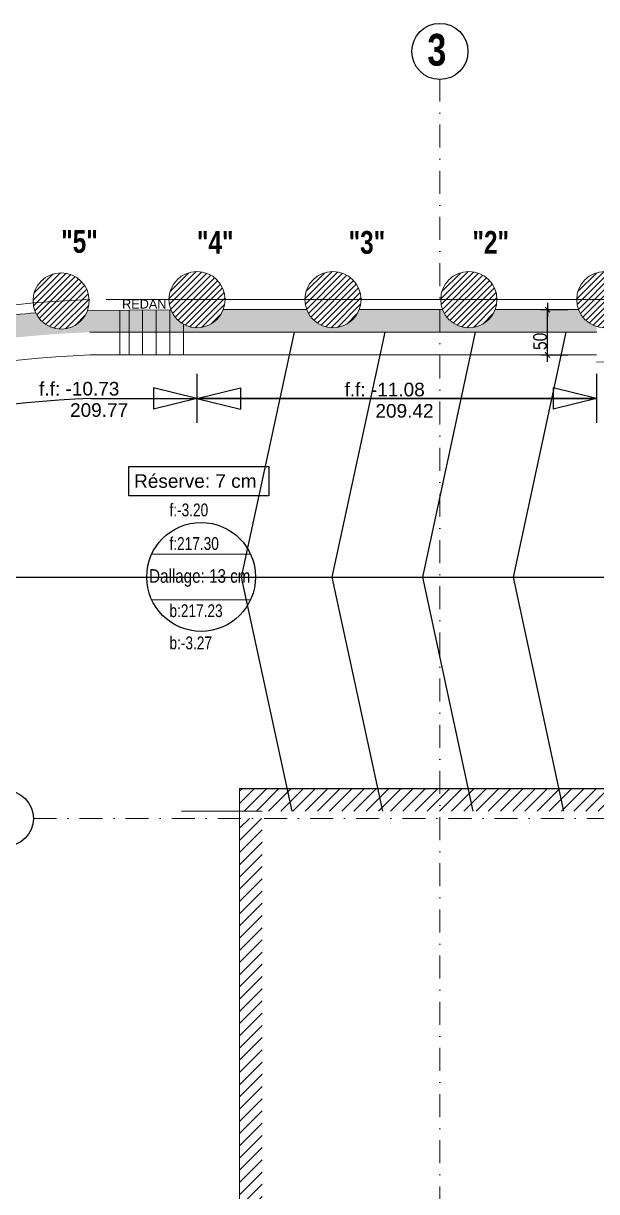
# Model space of a CAD drawing. Header units: centimetres. Extents: x -14085 to 643619, y -47998 to 35592.
# Drawn here: x 49894 to 50526, y 4490 to 5778 of the extents above; entities that cross this region are included whole.
import ezdxf
from ezdxf.enums import TextEntityAlignment as Align

# ---------------------------------------------------------------- set-up
doc = ezdxf.new("R2010")
doc.units = ezdxf.units.CM
doc.header["$PDMODE"] = 1
doc.header["$PDSIZE"] = -2
doc.linetypes.add('TIRETPTX2', pattern=[50.8, 25.4, -12.7, 0, -12.7])
for name, color, linetype in [('01_cote_gen', 4, 'Continuous'), ('01_linteaux', 2, 'Continuous'), ('01_poch_murs', 253, 'Continuous'), ('01_texte', 230, 'Continuous'), ('AA_COTES', 2, 'Continuous')]:
    doc.layers.add(name, color=color, linetype=linetype)
for name, color, linetype, lineweight in [('01_murs_coup', 5, 'Continuous', 60), ('01_PIEUX', 5, 'Continuous', 60), ('01_sem', 42, 'Continuous', 15), ('01_tram_axes', 2, 'TIRETPTX2', 9)]:
    doc.layers.add(name, color=color, linetype=linetype, lineweight=lineweight)
doc.styles.add('Eurostile', font='')
doc.styles.add('impact', font='impact.ttf')
doc.styles.add('MATTE_TXT', font='arial.ttf')
doc.styles.add('STYLE2', font='ARIALN.TTF')
doc.styles.get('Eurostile').set_extended_font_data('Eurostile')
doc.dimstyles.new('JB50', dxfattribs={"dimscale": 0.1, "dimtxt": 150, "dimasz": 15, "dimexe": 0.1, "dimexo": 0.1, "dimgap": 0.09, "dimtad": 1, "dimdec": 1, "dimdsep": 46, "dimtxsty": 'STYLE2', "dimblk1": 'BOND_G', "dimblk2": 'BOND_D', "dimsah": 1, "dimcen": 1.5, "dimdle": 0.01, "dimse1": 1, "dimse2": 1, "dimclrd": 4, "dimclre": 2, "dimclrt": 6, "dimazin": 2, "dimtfac": 2.333333, "dimtdec": 1, "dimtix": 1, "dimtmove": 2, "dimatfit": 3, "dimldrblk": 'BOND_G', "dimfxl": 1, "dimtolj": 1, "dimtzin": 0, "dimarcsym": 0})

# ---------------------------------------------------------------- blocks, each defined once
blk = doc.blocks.new('BOND_G')
at = {"layer": 'AA_COTES', "color": 0}
for p, q in [((0, -5), (0, 15)), ((5, 0), (-5, 0)), ((1.77, 1.77), (-1.77, -1.77))]:
    blk.add_line(p, q, dxfattribs=at)
blk = doc.blocks.new('BOND_D')
at = {"layer": 'AA_COTES', "color": 0}
for p, q in [((5, 0), (-5, 0)), ((-1.77, -1.77), (1.77, 1.77)), ((0, 5), (0, -15))]:
    blk.add_line(p, q, dxfattribs=at)
blk = doc.blocks.new('*D1539')
at = {"layer": '01_cote_gen', "color": 4, "lineweight": -2, "ltscale": 3, "transparency": 16777216}
blk.add_line((50472.2, 5413.9), (50472.2, 5460.9), dxfattribs=at)
at = {"layer": 'Defpoints', "color": 0, "lineweight": 0, "ltscale": 3, "transparency": 16777216}
for p in [(50472.2, 5462.4), (50482.1, 5462.4), (50482.1, 5412.4)]:
    blk.add_point(p, dxfattribs=at)
at = {"layer": '01_cote_gen', "color": 4, "lineweight": -2, "ltscale": 3, "transparency": 16777216, "xscale": 1.5, "yscale": 1.5, "zscale": 1.5}
for name, p, rotation in [('BOND_D', (50472.2, 5462.4), 90), ('BOND_G', (50472.2, 5412.4), 270)]:
    blk.add_blockref(name, p, dxfattribs=dict(at, rotation=rotation))
at = {"layer": '01_cote_gen', "color": 6, "ltscale": 3, "transparency": 16777216, "insert": (50463.9, 5427.4), "char_height": 15, "attachment_point": 5, "rotation": 90, "style": 'STYLE2'}
blk.add_mtext('\\A1;50', dxfattribs=at)

msp = doc.modelspace()

# ---------------------------------------------------------------- hatches: boundary and pattern name
at = {"layer": '01_poch_murs'}
h = msp.add_hatch(dxfattribs=at)
h.set_pattern_fill('ANSI31', color=256, scale=1.5)
h.set_pattern_definition([(45, (31726.707, 14175.2143), (-3.367596, 3.367596), [])])
h.paths.add_polyline_path([(49935.4, 5502.95, 0.4142136), (49904.4, 5471.95), (49935.4, 5471.95)])
h.paths.add_polyline_path([(49935.4, 5471.95), (49904.4, 5471.95, 0.4142136), (49935.4, 5440.95)])
h.paths.add_polyline_path([(49935.4, 5502.95), (49935.4, 5471.95), (49966.4, 5471.95, 0.4142136)])
h.paths.add_polyline_path([(49966.4, 5471.95), (49935.4, 5471.95), (49935.4, 5440.95, 0.4142136)])
h = msp.add_hatch(dxfattribs=at)
h.set_pattern_fill('ANSI31', color=256, scale=1.5)
h.set_pattern_definition([(45, (31876.6223, 14176.6434), (-3.367596, 3.367596), [])])
h.paths.add_polyline_path([(50085.31, 5504.38, 0.4142136), (50054.31, 5473.38), (50085.31, 5473.38)])
h.paths.add_polyline_path([(50085.31, 5473.38), (50054.31, 5473.38, 0.4142136), (50085.31, 5442.38)])
h.paths.add_polyline_path([(50085.31, 5504.38), (50085.31, 5473.38), (50116.31, 5473.38, 0.4142136)])
h.paths.add_polyline_path([(50116.31, 5473.38), (50085.31, 5473.38), (50085.31, 5442.38, 0.4142136)])
h = msp.add_hatch(dxfattribs=at)
h.set_pattern_fill('ANSI31', color=256, scale=1.5)
h.set_pattern_definition([(45, (32026.6223, 14176.6434), (-3.367596, 3.367596), [])])
h.paths.add_polyline_path([(50235.31, 5504.38, 0.4142136), (50204.31, 5473.38), (50235.31, 5473.38)])
h.paths.add_polyline_path([(50235.31, 5473.38), (50204.31, 5473.38, 0.4142136), (50235.31, 5442.38)])
h.paths.add_polyline_path([(50235.31, 5504.38), (50235.31, 5473.38), (50266.31, 5473.38, 0.4142136)])
h.paths.add_polyline_path([(50266.31, 5473.38), (50235.31, 5473.38), (50235.31, 5442.38, 0.4142136)])
h = msp.add_hatch(dxfattribs=at)
h.set_pattern_fill('ANSI31', color=256, scale=1.5)
h.set_pattern_definition([(45, (32176.6223, 14176.6434), (-3.367596, 3.367596), [])])
h.paths.add_polyline_path([(50385.31, 5504.38, 0.4142136), (50354.31, 5473.38), (50385.31, 5473.38)])
h.paths.add_polyline_path([(50385.31, 5473.38), (50354.31, 5473.38, 0.4142136), (50385.31, 5442.38)])
h.paths.add_polyline_path([(50385.31, 5504.38), (50385.31, 5473.38), (50416.31, 5473.38, 0.4142136)])
h.paths.add_polyline_path([(50416.31, 5473.38), (50385.31, 5473.38), (50385.31, 5442.38, 0.4142136)])
h = msp.add_hatch(dxfattribs=at)
h.set_pattern_fill('ANSI31', color=256, scale=1.5)
h.set_pattern_definition([(45, (32326.6223, 14176.6434), (-3.367596, 3.367596), [])])
h.paths.add_polyline_path([(50535.31, 5504.38, 0.4142136), (50504.31, 5473.38), (50535.31, 5473.38)])
h.paths.add_polyline_path([(50535.31, 5473.38), (50504.31, 5473.38, 0.4142136), (50535.31, 5442.38)])
h.paths.add_polyline_path([(50535.31, 5504.38), (50535.31, 5473.38), (50566.31, 5473.38, 0.4142136)])
h.paths.add_polyline_path([(50566.31, 5473.38), (50535.31, 5473.38), (50535.31, 5442.38, 0.4142136)])
at = {"layer": '01_poch_murs', "ltscale": 3}
h = msp.add_hatch(color=256, dxfattribs=at)
h.dxf.hatch_style = 1
h.paths.add_polyline_path([(50056.43, 5462.11), (49964.5, 5461.26, -0.6667086), (49907.32, 5458.82, 0.0189179), (49817.02, 5447.69, -0.2058076), (49803.27, 5427.43), (49803.27, 5420, -0.0349764), (49966.92, 5437.38), (50155.6, 5437.38), (50155.6, 5462.38), (50114.3, 5462.38, -0.686668)])
h = msp.add_hatch(color=256, dxfattribs=at)
h.dxf.hatch_style = 1
h.paths.add_polyline_path([(50356.33, 5462.38), (50264.3, 5462.38, -0.6900656), (50206.33, 5462.38), (50155.6, 5462.38), (50155.6, 5437.38), (50526.34, 5437.38), (50526.34, 5443.7, -0.232635), (50506.33, 5462.38), (50414.3, 5462.38, -0.6900656)])
at = {"layer": '01_poch_murs'}
h = msp.add_hatch(dxfattribs=at)
h.set_pattern_fill('ANSI31', color=256, scale=3)
h.set_pattern_definition([(45, (36349.218, 5790.52), (-6.735192, 6.735192), [])])
h.paths.add_polyline_path([(52418.87, 4934.39), (50132.35, 4934.39), (50132.35, 4909.39), (52418.87, 4909.39)])
h.paths.add_polyline_path([(52469.94, 4934.39), (52418.87, 4934.39), (52418.87, 4909.39), (52475.33, 4909.39)])
h.paths.add_polyline_path([(52569.94, 4934.39), (52469.94, 4934.39), (52475.33, 4909.39), (52575.33, 4909.39)])
h.paths.add_polyline_path([(52669.94, 4934.39), (52569.94, 4934.39), (52575.33, 4909.39), (52675.33, 4909.39)])
h.paths.add_polyline_path([(52769.94, 4934.39), (52669.94, 4934.39), (52675.33, 4909.39), (52775.33, 4909.39)])
h.paths.add_polyline_path([(52869.94, 4934.39), (52769.94, 4934.39), (52775.33, 4909.39), (52875.33, 4909.39)])
h.paths.add_polyline_path([(52964.87, 4934.39), (52869.94, 4934.39), (52875.33, 4909.39), (52964.87, 4909.39)])
h.paths.add_polyline_path([(52969.94, 4934.39), (52964.87, 4934.39), (52964.87, 4909.39), (52975.33, 4909.39)])
h.paths.add_polyline_path([(53069.94, 4934.39), (52969.94, 4934.39), (52975.33, 4909.39), (53075.33, 4909.39)])
h.paths.add_polyline_path([(53169.94, 4934.39), (53069.94, 4934.39), (53075.33, 4909.39), (53175.33, 4909.39)])
h.paths.add_polyline_path([(53269.94, 4934.39), (53169.94, 4934.39), (53175.33, 4909.39), (53275.33, 4909.39)])
h.paths.add_polyline_path([(53369.94, 4934.39), (53269.94, 4934.39), (53275.33, 4909.39), (53375.33, 4909.39)])
h.paths.add_polyline_path([(53469.94, 4934.39), (53369.94, 4934.39), (53375.33, 4909.39), (53475.33, 4909.39)])
h.paths.add_polyline_path([(53498.87, 4934.39), (53469.94, 4934.39), (53475.33, 4909.39), (53498.87, 4909.39)])
h.paths.add_polyline_path([(53569.94, 4934.39), (53498.87, 4934.39), (53498.87, 4909.39), (53575.33, 4909.39)])
h.paths.add_polyline_path([(53669.94, 4934.39), (53569.94, 4934.39), (53575.33, 4909.39), (53675.33, 4909.39)])
h.paths.add_polyline_path([(53769.94, 4934.39), (53669.94, 4934.39), (53675.33, 4909.39), (53775.21, 4909.39), (53775.21, 4909.97)])
h.paths.add_polyline_path([(53775.21, 4934.39), (53769.94, 4934.39), (53775.21, 4909.97)], flags=17)
h.paths.add_polyline_path([(53794.65, 4934.39), (53778.87, 4934.39), (53778.87, 4914.09)])
h.paths.add_polyline_path([(54377.08, 4934.39), (53794.65, 4934.39), (53778.87, 4914.09), (53778.87, 4909.39), (53788.87, 4909.39), (54383.18, 4909.39), (54394.17, 4909.39), (54394.17, 4912.01)])
h.paths.add_polyline_path([(54394.17, 4934.39), (54377.08, 4934.39), (54394.17, 4912.01)], flags=17)
h.paths.add_polyline_path([(54456.09, 4934.39), (54396.17, 4934.39), (54396.17, 4909.39), (54461.49, 4909.39)])
h.paths.add_polyline_path([(54541.87, 4934.39), (54456.09, 4934.39), (54461.49, 4909.39), (54541.87, 4909.39)])
h.paths.add_polyline_path([(54568.78, 4934.39), (54541.87, 4934.39), (54541.87, 4909.39), (54574.17, 4909.39)])
h.paths.add_polyline_path([(54668.78, 4934.39), (54568.78, 4934.39), (54574.17, 4909.39), (54674.17, 4909.39)])
h.paths.add_polyline_path([(54768.78, 4934.39), (54668.78, 4934.39), (54674.17, 4909.39), (54774.17, 4909.39)])
h.paths.add_polyline_path([(54868.78, 4934.39), (54768.78, 4934.39), (54774.17, 4909.39), (54874.17, 4909.39)])
h.paths.add_polyline_path([(54968.78, 4934.39), (54868.78, 4934.39), (54874.17, 4909.39), (54974.17, 4909.39)])
h.paths.add_polyline_path([(55068.78, 4934.39), (54968.78, 4934.39), (54974.17, 4909.39), (55074.17, 4909.39)])
h.paths.add_polyline_path([(55144.87, 4934.39), (55068.78, 4934.39), (55074.17, 4909.39), (55144.87, 4909.39)])
h.paths.add_polyline_path([(55168.78, 4934.39), (55162.87, 4934.39), (55162.87, 4909.39), (55174.17, 4909.39)])
h.paths.add_polyline_path([(55268.78, 4934.39), (55168.78, 4934.39), (55174.17, 4909.39), (55274.17, 4909.39)])
h.paths.add_polyline_path([(55162.87, 4934.39), (55144.87, 4934.39), (55144.87, 4909.39), (55152.87, 4909.39), (55152.87, 4901.39), (55154.87, 4901.39), (55154.87, 4909.39), (55162.87, 4909.39)])
h.paths.add_polyline_path([(55368.78, 4934.39), (55268.78, 4934.39), (55274.17, 4909.39), (55374.17, 4909.39)])
h.paths.add_polyline_path([(55468.78, 4934.39), (55368.78, 4934.39), (55374.17, 4909.39), (55474.17, 4909.39)])
h.paths.add_polyline_path([(55568.78, 4934.39), (55468.78, 4934.39), (55474.17, 4909.39), (55574.17, 4909.39)])
h.paths.add_polyline_path([(55668.78, 4934.39), (55568.78, 4934.39), (55574.17, 4909.39), (55674.17, 4909.39)])
h.paths.add_polyline_path([(55758.87, 4934.39), (55668.78, 4934.39), (55674.17, 4909.39), (55758.87, 4909.39)])
h.paths.add_polyline_path([(55768.78, 4934.39), (55758.87, 4934.39), (55758.87, 4909.39), (55774.17, 4909.39)])
h.paths.add_polyline_path([(55868.78, 4934.39), (55768.78, 4934.39), (55774.17, 4909.39), (55874.17, 4909.39)])
h.paths.add_polyline_path([(55968.78, 4934.39), (55868.78, 4934.39), (55874.17, 4909.39), (55974.17, 4909.39)])
h.paths.add_polyline_path([(55992.87, 4934.39), (55968.78, 4934.39), (55974.17, 4909.39), (55992.87, 4909.39)])
at = {"layer": '01_poch_murs', "lineweight": 0}
h = msp.add_hatch(dxfattribs=at)
h.set_pattern_fill('ANSI31', color=256, scale=3)
h.set_pattern_definition([(45, (21277.9, 0), (-6.735192, 6.735192), [])])
h.paths.add_polyline_path([(50157.35, 4901.39), (50132.35, 4901.39), (50132.35, 4305.43), (50318.35, 4305.43), (50318.35, 4291.39), (50343.35, 4291.39), (50343.36, 4330.43), (50157.35, 4330.43)])
h.paths.add_polyline_path([(50343.35, 4291.39), (50318.35, 4291.39), (50318.35, 4143.39), (50343.35, 4143.39)])
h.paths.add_polyline_path([(50343.35, 4143.39), (50318.35, 4143.39), (50318.35, 3934.41), (50233.35, 3934.41), (50233.35, 3533.39), (50258.35, 3533.39), (50258.35, 3909.41), (50343.35, 3909.41)])
h.paths.add_polyline_path([(50258.35, 3533.39), (50233.35, 3533.39), (50233.35, 3261.39), (50258.35, 3261.39)])
h.paths.add_polyline_path([(50258.35, 3261.39), (50233.35, 3261.39), (50233.35, 3121.39), (50258.35, 3121.39)])

# ---------------------------------------------------------------- linework, layer by layer
at = {"layer": '01_linteaux', "lineweight": 0}
msp.add_line((50132.35, 4305.43), (50132.35, 4934.39), dxfattribs=at)
at = {"layer": '01_linteaux'}
msp.add_line((50132.35, 4934.39), (55992.87, 4934.39), dxfattribs=at)
at = {"layer": '01_murs_coup', "linetype": 'Continuous', "lineweight": 5}
for p, q in [((49964.5, 5461.26), (50056.43, 5462.11)), ((50114.3, 5462.38), (50206.33, 5462.38)), ((50264.3, 5462.38), (50356.33, 5462.38)), ((50414.3, 5462.38), (50506.33, 5462.38)), ((49966.92, 5437.38), (50526.41, 5437.38)), ((50035.34, 5192.73), (50144.36, 5192.73)), ((50035.34, 5142.58), (50144.36, 5142.58))]:
    msp.add_line(p, q, dxfattribs=at)
msp.add_arc((50009.13, 4260.41), 1202.73, 94.85607, 99.19121, dxfattribs=at)
at = {"layer": '01_PIEUX', "linetype": 'Continuous', "lineweight": 5}
for centre in [(49935.4, 5471.95), (50085.31, 5473.38), (50235.31, 5473.38), (50385.31, 5473.38), (50535.31, 5473.38)]:
    msp.add_circle(centre, 31, dxfattribs=at)
at = {"layer": '01_poch_murs', "ltscale": 3}
for p, q in [((50134.55, 5167.39), (50192.8, 5437.38)), ((50234.55, 5167.39), (50292.8, 5437.38)), ((50334.55, 5167.39), (50392.8, 5437.38)), ((50434.55, 5167.39), (50492.8, 5437.38)), ((50190.21, 4909.39), (50134.55, 5167.39)), ((50290.21, 4909.39), (50234.55, 5167.39)), ((50390.21, 4909.39), (50334.55, 5167.39)), ((50490.21, 4909.39), (50434.55, 5167.39))]:
    msp.add_line(p, q, dxfattribs=at)
at = {"layer": '01_poch_murs', "lineweight": 0}
msp.add_line((50157.35, 4909.39), (50068.05, 4909.39), dxfattribs=at)
at = {"layer": '01_sem', "lineweight": 5}
for p, q in [((50566.31, 5473.38), (49985.16, 5473.38)), ((50010.31, 5461.68), (50010.31, 5412.38)), ((50025.31, 5461.82), (50025.31, 5412.38)), ((50040.31, 5461.96), (50040.31, 5412.38)), ((50055.31, 5462.1), (50055.31, 5412.38)), ((50000.31, 5412.38), (50000.31, 5461.59)), ((50070.31, 5446.25), (50070.31, 5412.38)), ((49967.37, 5412.38), (50526.34, 5412.38))]:
    msp.add_line(p, q, dxfattribs=at)
msp.add_lwpolyline([(50526.34, 5404.61), (50919.05, 5407.34), (51336.65, 5410.29), (51550.3, 5410.72)], dxfattribs=at)
for radius, start, end in [(1213.73, 91.99092, 152.88152), (1152.73, 92.0761, 151.31761)]:
    msp.add_arc((50009.13, 4260.41), radius, start, end, dxfattribs=at)
at = {"layer": '01_texte'}
for p, q in [((50085.31, 5391.54), (50085.31, 5337.38)), ((50526.34, 5391.54), (50526.34, 5337.38)), ((50085.31, 5364.46), (50037.45, 5376.28)), ((50037.45, 5376.28), (50037.45, 5352.64)), ((50085.31, 5364.46), (50133.18, 5376.28)), ((50133.18, 5376.28), (50133.18, 5352.64)), ((50526.34, 5364.46), (50478.47, 5376.28)), ((50478.47, 5376.28), (50478.47, 5352.64)), ((49968.25, 5364.46), (50526.34, 5364.46)), ((50085.31, 5364.46), (50037.45, 5352.64)), ((50526.34, 5364.46), (50085.31, 5364.46)), ((50085.31, 5364.46), (50133.18, 5352.64)), ((50526.34, 5364.46), (50478.47, 5352.64)), ((49823.21, 5167.39), (51489.68, 5167.39))]:
    msp.add_line(p, q, dxfattribs=at)
msp.add_lwpolyline([(50009.95, 5289.51), (50164.67, 5289.51), (50164.67, 5257.22), (50009.95, 5257.22)], close=True, dxfattribs=at)
for centre, radius in [((50353.35, 5747.02), 30.98), ((50089.85, 5167.66), 60), ((49873.79, 4901.39), 30.98)]:
    msp.add_circle(centre, radius, dxfattribs=at)
msp.add_arc((50009.13, 4260.41), 1104.81, 92.12065, 149.94915, dxfattribs=at)
at = {"layer": '01_tram_axes'}
for p, q in [((50353.35, 2230.67), (50353.35, 5716.04)), ((49904.77, 4901.39), (57545.8, 4901.39))]:
    msp.add_line(p, q, dxfattribs=at)

# ---------------------------------------------------------------- texts
at = {"layer": '01_texte', "style": 'impact'}
msp.add_text('3', height=35, dxfattribs=at).set_placement((50350.01, 5748.9), align=Align.MIDDLE_CENTER)
for s, p in [('"5"', (49955.66, 5517.5)), ('"4"', (50105.42, 5516.55)), ('"3"', (50272.81, 5516.55)), ('"2"', (50409.47, 5516.55))]:
    msp.add_text(s, height=25, rotation=0, dxfattribs=at).set_placement(p, align=Align.BOTTOM_CENTER)
at = {"layer": '01_texte', "style": 'MATTE_TXT'}
for s, height, p in [('REDAN', 10, (50002.7, 5463.56)), ('f.f: -10.73', 15, (49911.14, 5367.68)), ('f.f: -11.08', 15, (50248.14, 5366.77)), ('209.77', 15, (49945.25, 5344.16)), ('209.42', 15, (50282.25, 5343.25)), ('Réserve: 7 cm', 15, (50015.92, 5265.91))]:
    msp.add_text(s, height=height, dxfattribs=at).set_placement(p)
at = {"layer": '01_texte', "style": 'Eurostile', "width": 0.8}
for s, p in [('f:-3.20', (50054.94, 5234.47)), ('f:217.30', (50054.94, 5197.43)), ('b:217.23', (50054.94, 5123.36)), ('b:-3.27', (50054.94, 5087.88))]:
    msp.add_text(s, height=14.097, rotation=0, dxfattribs=at).set_placement(p)
at = {"layer": '01_texte', "style": 'MATTE_TXT', "width": 0.8}
msp.add_text('Dallage: 13 cm', height=15, dxfattribs=at).set_placement((50088.36, 5156.71), align=Align.BOTTOM_CENTER)

# ---------------------------------------------------------------- dimensions: what is measured, and where the dimension line sits
at = {"layer": '01_cote_gen', "ltscale": 3}
dim = msp.add_linear_dim(base=(50472.18, 5462.38), p1=(50482.11, 5412.38), p2=(50482.11, 5462.38), angle=90, dimstyle='JB50', dxfattribs=at)
dim.commit()
dim.dimension.update_dxf_attribs({"geometry": '*D1539', "text_midpoint": (50463.92, 5427.37), "dimtype": 160})

doc.saveas('drawing.dxf')
